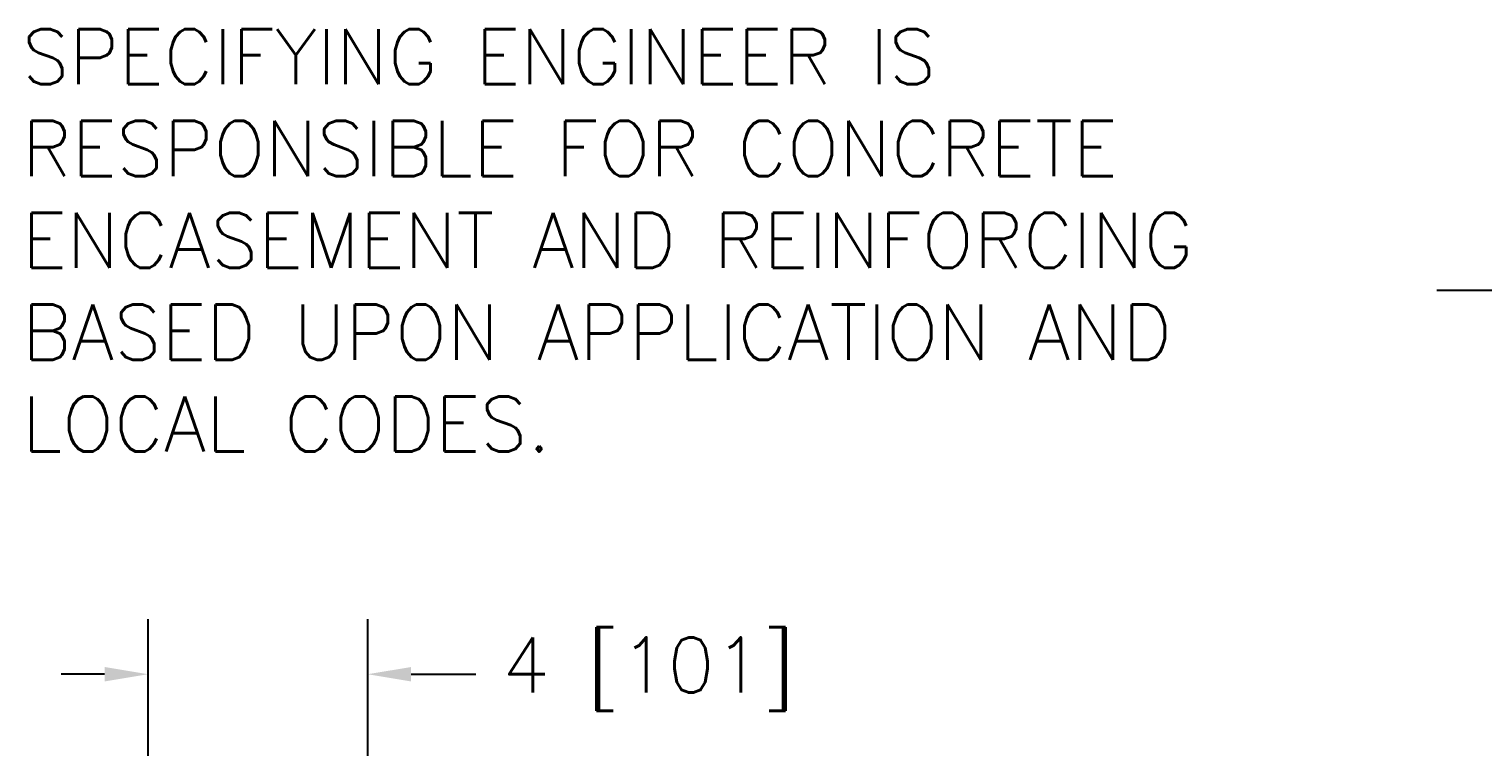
# Model space of a CAD drawing. Header units: inches. Extents: x 39 to 190, y 80 to 114.
# Drawn here: x 38.79 to 65.18, y 98.96 to 111.99 of the extents above; entities that cross this region are included whole.
import ezdxf

# ---------------------------------------------------------------- set-up
doc = ezdxf.new("R2010")
doc.units = ezdxf.units.IN
doc.header["$LTSCALE"] = 8
doc.header["$MEASUREMENT"] = 0
doc.linetypes.add('CHAIN', pattern=[0.7087, 0.4724, -0.0591, 0.1181, -0.0591])
doc.styles.add('Dim Text (Zurn)', font='')
doc.styles.add('ZURN', font='romans.shx')
doc.styles.get('Dim Text (Zurn)').set_extended_font_data('Tahoma', italic=True)
doc.dimstyles.new('Frac 1_32 (Zurn)', dxfattribs={"dimscale": 8, "dimtxt": 0.125, "dimasz": 0.098425, "dimexe": 0.125, "dimexo": 0.0625, "dimgap": 0.031496, "dimtad": 0, "dimtih": 1, "dimtoh": 1, "dimdec": 5, "dimrnd": 1e-08, "dimzin": 0, "dimdsep": 46, "dimlunit": 5, "dimtxsty": 'Dim Text (Zurn)', "dimcen": 0.09, "dimdle": 0.393701, "dimclrd": 256, "dimclre": 256, "dimclrt": 256, "dimadec": 0, "dimazin": 3, "dimtfac": 0.96, "dimtdec": 5, "dimtofl": 0, "dimtmove": 0, "dimatfit": 3, "dimfxl": 0, "dimtolj": 1, "dimtzin": 12, "dimlwd": -1, "dimlwe": -1, "dimarcsym": 0})

# ---------------------------------------------------------------- blocks, each defined once
blk = doc.blocks.new('*D9')
for p, q in [((40.949, 92.609), (40.949, 101.275)), ((44.936, 92.609), (44.936, 101.275)), ((40.161, 100.275), (39.374, 100.275)), ((45.724, 100.275), (46.9, 100.275))]:
    blk.add_line(p, q)
for points in [[(40.161, 100.406), (40.161, 100.144), (40.949, 100.275)], [(45.724, 100.406), (45.724, 100.144), (44.936, 100.275)]]:
    blk.add_solid(points)
at = {"layer": 'Defpoints', "color": 0}
for p in [(40.949, 100.275), (40.949, 92.109), (44.936, 92.109)]:
    blk.add_point(p, dxfattribs=at)
at = {"insert": (50.033, 100.275), "char_height": 1, "attachment_point": 5, "style": 'ZURN'}
blk.add_mtext('\\A1;4 [101]', dxfattribs=at)

msp = doc.modelspace()

# ---------------------------------------------------------------- linework, layer by layer
at = {"linetype": 'CHAIN', "ltscale": 0.952448}
msp.add_line((190.429964, 107.239559), (64.338546, 107.239559), dxfattribs=at)

# ---------------------------------------------------------------- texts
at = {"insert": (38.660591, 111.985044), "char_height": 1, "attachment_point": 1, "style": 'ZURN'}
msp.add_mtext_dynamic_manual_height_columns('SPECIFYING ENGINEER IS RESPONSIBLE FOR CONCRETE ENCASEMENT AND REINFORCING BASED UPON APPLICATION AND LOCAL CODES.', width=24.12167083, gutter_width=0, heights=[9.713766], dxfattribs=at)

# ---------------------------------------------------------------- dimensions: what is measured, and where the dimension line sits
dim = msp.add_linear_dim(base=(40.948582, 100.275159), p1=(44.936342, 92.10895), p2=(40.948582, 92.10895), dimstyle='Frac 1_32 (Zurn)', override={"dimtxsty": 'ZURN', "dimatfit": 1})
dim.commit()
dim.dimension.update_dxf_attribs({"geometry": '*D9', "text_midpoint": (50.032637, 100.275159), "dimtype": 160})

doc.saveas('drawing.dxf')
